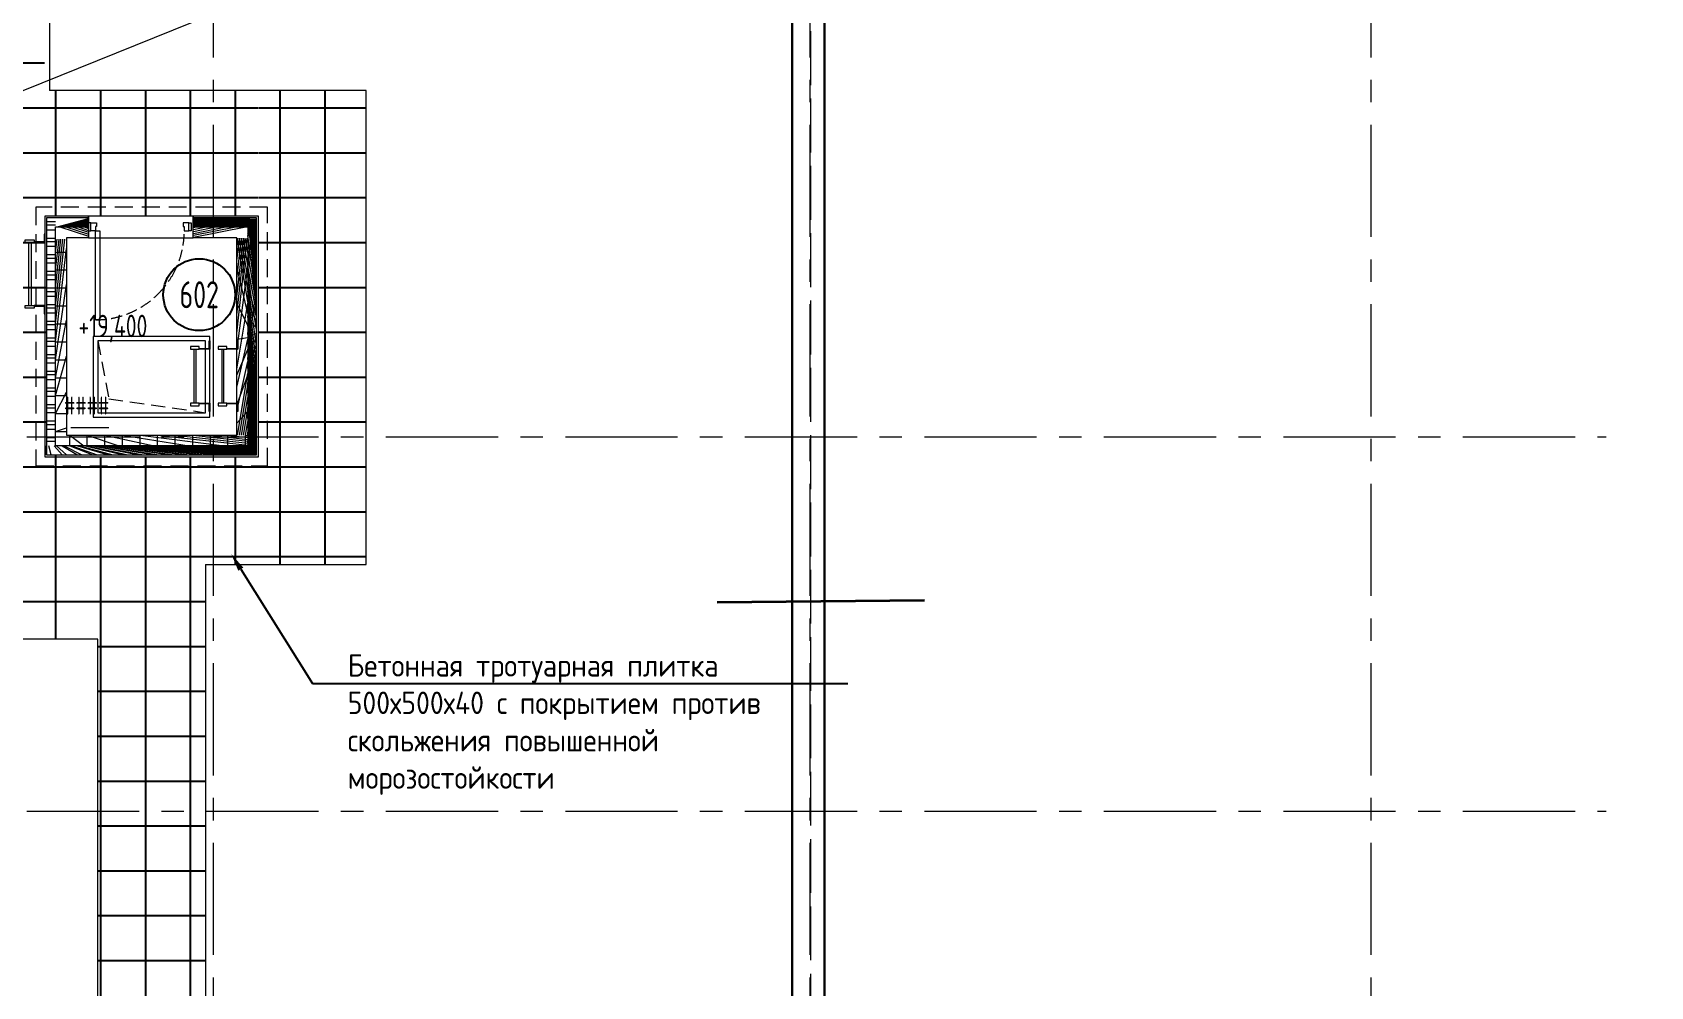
# Model space of a CAD drawing. Header units: millimetres. Extents: x -4447806 to 13389969, y -2188499 to 852203.
# Drawn here: x 4490536 to 4508566, y -603053 to -592421 of the extents above; entities that cross this region are included whole.
import ezdxf
from ezdxf import colors
from ezdxf.entities.mleader import LeaderData, LeaderLine
from ezdxf.enums import TextEntityAlignment as Align
from ezdxf.math import Vec2, Vec3

# ---------------------------------------------------------------- set-up
doc = ezdxf.new("R2010")
doc.units = ezdxf.units.MM
for name, pattern in [('ACAD_ISO02W100', [15, 12, -3]), ('CENTER', [2, 1.25, -0.25, 0.25, -0.25]), ('DASHED', [19.049999999999997, 12.7, -6.35]), ('HIDDEN', [6, 4, -2]), ('HIDDEN2', [4.762499999999999, 3.175, -1.5875]), ('ГОСТ 2.303 4', [7, 5, -2, 0])]:
    doc.linetypes.add(name, pattern=pattern)
for name, color, linetype, lineweight in [('!!!_АР_отделка', 92, 'Continuous', 13), ('!!!_АР_перегородки блоки', 7, 'Continuous', 5), ('АР_Двери', 175, 'Continuous', 18), ('АР_Двери фасада', 1, 'Continuous', 15), ('АР_Маркер экспликации', 239, 'Continuous', 13), ('АР_Навесной фасад', 147, 'Continuous', 5), ('АР_Номер помещения', 1, 'Continuous', 25), ('АР_Оси', 195, 'Continuous', 9), ('АР_Отметки', 250, 'Continuous', 15), ('АР_Помещения_площадь', 19, 'Continuous', 9), ('АР_Размеры', 175, 'Continuous', 9), ('АР_стены', 250, 'Continuous', 30), ('АР_тонкая линия', 250, 'Continuous', 0), ('перекр 0.3', 181, 'Continuous', 30), ('пунктир', 251, 'Continuous', 13), ('Специальное оборудование', 7, 'Continuous', 9)]:
    doc.layers.add(name, color=color, linetype=linetype, lineweight=lineweight)
doc.layers.add('АР_Кровля дорожки', color=245, linetype='Continuous')
doc.layers.add('П_Текст', color=7, linetype='Continuous')
doc.styles.add('ISOCPEUR', font='isocpeur.ttf', dxfattribs={"width": 0.7})
doc.styles.add('ISOCPEUR_2', font='isocpeur.ttf', dxfattribs={"width": 0.9, "height": 300})
doc.styles.get("Standard").update_dxf_attribs({"font": 'arial.ttf'})
pattern_1 = [(225, (8367875752.031814, 935601409.4065266), (132.5825214724777, -132.5825214724777), []), (225, (8367875663.643466, 935601409.4065266), (132.5825214724777, -132.5825214724777), [])]
pattern_2 = [(225, (8367875752.031814, 935601919.4065266), (132.5825214724777, -132.5825214724777), []), (225, (8367875663.643466, 935601919.4065266), (132.5825214724777, -132.5825214724777), [])]
pattern_3 = [(225, (8367875752.031814, 935601409.4065266), (53.03300858899106, -53.03300858899107), []), (315, (8367875752.031814, 935601409.4065266), (53.03300858899107, 53.03300858899105), [])]
pattern_4 = [(90, (4778297.844394518, -529762.6087647942), (-500.0000000000001, 0), []), (180, (4778297.844394518, -529762.6087647942), (-2.842170943040401e-14, -500), [])]

# ---------------------------------------------------------------- blocks, each defined once
blk = doc.blocks.new('дверь металл1_преобразован_в_статический_25')
for points in [[(0, 0), (20, -2.906988696383495e-15), (20.00000000000001, 69.99999999999727), (1.017446043734183e-14, 69.99999999999727)], [(60, -8.720966089150483e-15), (20, -2.906988696383495e-15), (20.00000000000001, 69.99999999999727), (70, 69.99999999999727), (70.00000000000003, 39.99999999999999), (60.00000000000001, 39.99999999999089)], [(59.99999999999358, -779.9999999999909), (60, 9.086226051640133e-12), (99.9999999999909, 9.080412074247366e-12), (99.99999999998815, -779.9999999999909)], [(840, -2.877703828499986e-12), (880, -2.883517805892753e-12), (880, 69.99999999999442), (830, 69.9999999999944), (830, 39.99999999999712), (840, 39.99999999998802)], [(900, -2.886424794589137e-12), (880, -2.883517805892753e-12), (880, 69.99999999999442), (900, 69.99999999999439)]]:
    blk.add_lwpolyline(points, close=True)
at = {"linetype": 'ГОСТ 2.303 4', "ltscale": 20}
for centre, start, end in [((59.99999999996495, 1.432045261082039e-11), 330.0000000000001, 1.057255354117103e-12), ((59.99999999996845, 4.042872454068628e-11), 314.9999999999994, 329.9999999999988), ((59.99999999998931, 4.447217112182948e-11), 270.0000000000007, 315)]:
    blk.add_arc(centre, 780.0000000000351, start, end, dxfattribs=at)
blk = doc.blocks.new('LADDER_12760 - LADDER_12760-5164013-3_1 этаж')
at = {"layer": 'Специальное оборудование'}
for p, q in [((25.00000000001089, 95.00000000009393), (-50.00000000000482, 95.00000000009395)), ((-50.00000000000482, 95.00000000009395), (-50.00000000000483, 88.00000000009472)), ((-50.00000000000484, 88.00000000009472), (17.99999999999474, 88.00000000009472)), ((-2.099747042905164e-11, 1.904017958923043e-13), (24.99999999995375, 1.904017958923043e-13)), ((-2.099747042905164e-11, -76.19999999999982), (-2.099747042905164e-11, 1.861177878481613e-13)), ((17.99999999999475, 88.00000000009472), (17.99999999999473, 1.184385922670117e-13)), ((25.00000000001073, 5.075939668586216e-14), (25.00000000001089, 95.00000000009393)), ((24.99999999995375, 1.861177878481613e-13), (24.99999999995375, -76.19999999999982)), ((575.0000000000002, 95.00000000009253), (575.0000000000007, -3.383959779057477e-13)), ((650.000000000001, 95.00000000009253), (575.0000000000002, 95.00000000009253)), ((574.9999999998712, 1.904017958923096e-13), (599.9999999998744, 1.904017958923096e-13)), ((574.9999999998712, -76.19999999999982), (574.9999999998712, 1.861177878481613e-13)), ((582.0000000000011, -4.39914771277472e-13), (582.0000000000011, 88.00000000009248)), ((582.0000000000011, 88.00000000009248), (650.000000000001, 88.00000000009248)), ((599.9999999998744, 1.861177878481613e-13), (599.9999999998744, -76.19999999999982)), ((650.000000000001, 88.00000000009248), (650.000000000001, 95.00000000009253)), ((24.99999999995375, -76.19999999999982), (-2.099747042905164e-11, -76.19999999999982)), ((24.9999999999913, -25.39999999999994), (575.0000000000036, -25.39999999999994)), ((575.0000000000036, -45.39999999999994), (24.99999999999127, -45.39999999999994)), ((599.9999999998744, -76.19999999999982), (574.9999999998712, -76.19999999999982))]:
    blk.add_line(p, q, dxfattribs=at)
blk = doc.blocks.new('A$C9b338701')
at = {"layer": 'Специальное оборудование'}
for p, q in [((-95.28750000015134, 208.6161000001157), (-95.28750000015134, 217.5096000001067)), ((-95.28750000015134, 217.5096000001067), (-1.164153218269348e-10, 217.5096000001067)), ((-8.893500000122003, 208.6161000001157), (-95.28750000015134, 208.6161000001157)), ((-8.893500000122003, 96.81209999999555), (-8.893500000122003, 208.6161000001157)), ((-1.164153218269348e-10, 217.5096000001067), (-1.164153218269348e-10, 96.81209999999555)), ((598.7749999998487, 217.5096000001213), (694.0624999998836, 217.5096000001213)), ((598.7749999998487, 96.81209999999555), (598.7749999998487, 217.5096000001213)), ((694.0624999998836, 208.6161000001157), (607.6684999998542, 208.6161000001157)), ((607.6684999998542, 208.6161000001157), (607.6684999998542, 96.81209999999555)), ((694.0624999998836, 217.5096000001213), (694.0624999998836, 208.6161000001157)), ((0, 96.81209999999555), (-31.76249999995343, 96.81209999999555)), ((-31.76249999995343, 96.81209999999555), (-31.76249999995343, 0)), ((-31.76249999995343, 0), (0, 0)), ((0, 0), (0, 96.81209999999555)), ((598.7749999998487, 64.54140000000189), (-1.164153218269348e-10, 64.54140000000189)), ((-1.164153218269348e-10, 39.13139999999839), (598.7749999998487, 39.13139999999839)), ((630.5374999998603, 96.81209999999555), (598.7749999999069, 96.81209999999555)), ((598.7749999999069, 96.81209999999555), (598.7749999999069, 0)), ((598.7749999999069, 0), (630.5374999998603, 0)), ((630.5374999998603, 0), (630.5374999998603, 96.81209999999555))]:
    blk.add_line(p, q, dxfattribs=at)
blk = doc.blocks.new('*U647')
at = {"layer": 'АР_Номер помещения', "color": 7}
blk.add_circle((-16226.57475908741, 1647.432999947393), 400, dxfattribs=at)
at = {"layer": 'АР_Помещения_площадь', "color": 7}
blk.add_line((-17234.72811233066, 164.6216548560806), (-17657.07646871216, 164.6216548560806), dxfattribs=at)
at = {"color": 7, "style": 'ISOCPEUR', "width": 0.7, "flags": 1}
blk.add_attdef('КАТЕГОРИЯ', (-499.1655280450395, -2092.186355050572), '', height=250, dxfattribs=at)
at = {"layer": 'АР_Номер помещения', "color": 7, "style": 'ISOCPEUR', "width": 0.7}
blk.add_attdef('НОМЕР_ПОМЕЩЕНИЯ', text='', height=300, dxfattribs=at).set_placement((-16226.57475909032, 1647.432999947393), align=Align.MIDDLE_CENTER)
at = {"layer": 'АР_Помещения_площадь', "color": 7, "lineweight": 30, "width": 0.7, "flags": 104}
blk.add_attdef('ИМЯ_ПОМЕЩЕНИЯ', text='', height=100, dxfattribs=at).set_placement((157.6277002443094, 1217.141369806137), align=Align.MIDDLE_CENTER)
at = {"layer": 'АР_Помещения_площадь', "color": 7, "style": 'ISOCPEUR', "width": 0.7}
blk.add_attdef('ПЛОЩАДЬ_ПОМЕЩЕНИЯ', text='', height=200, dxfattribs=at).set_placement((-17229.84195435747, 411.1271848234301), align=Align.MIDDLE_RIGHT)
blk = doc.blocks.new('_DotSmall')
at = {"color": 0, "linetype": 'ByBlock', "const_width": 0.5}
blk.add_lwpolyline([(-0.0625, 0, 1), (0.0625, 0, 1)], format="xyb", close=True, dxfattribs=at)
blk = doc.blocks.new('A$C1c8ff280')
at = {"layer": 'пунктир', "color": 2, "linetype": 'ACAD_ISO02W100', "ltscale": 50}
for points in [[(36320.77601628099, -64340.64828543851), (36320.77601628099, -63955.0000000094), (27550.06160797121, -63955.0000000092), (27550.06160797121, -69145.00000000992), (19430.05542900361, -69145.00000000992), (19430.30065205676, -75494.99999053983), (6330.061607971031, -75494.99999053983), (6329.686629097501, -65785.00000000998), (12680.06160766236, -65785.00000000995), (12680.06164217566, -47915.00241618491), (23295.06160797167, -47914.99996259548), (23295.06160797115, -43949.99999999034), (58095.06160797196, -43950.00000000966), (58095.06160797039, -47915.00000000391), (68595.0616079712, -47915.00000000396), (68595.0616079712, -65785.0000000099), (74945.43166319432, -65785.0000000099), (74945.43166319432, -75495.00000000978), (61845.06160797144, -75495.00000000981), (61845.06160797144, -69145.00000000981), (53965.06160797121, -69145.00000000992), (53965.06160797121, -63955.00000000981), (45230.90508594335, -63955.00000000952), (45230.90508594202, -64249.91821548378)], [(36520.77601628099, -64268.54712701042), (36520.77601628099, -63755.0000000094), (27350.06160797121, -63755.0000000092), (27350.06160797121, -68945.00000000992), (19230.04770529375, -68945.00000000992), (19230.2929283469, -75294.99999053983), (6530.053884559427, -75294.99999053983), (6529.694352807361, -65985.00000000998), (12880.06160727609, -65985.00000000995), (12880.06164178939, -48115.00237038764), (23595.06160797144, -48114.9999167982), (23595.06160797144, -44250.00000000003), (57795.06160797237, -44250.00000001912), (57795.06160797027, -48115.0000000039), (68395.0616079712, -48115.00000000396), (68395.0616079712, -65985.0000000099), (74745.43166319432, -65985.0000000099), (74745.43166319432, -75295.00000000978), (62045.06160797144, -75295.00000000981), (62045.06160797144, -68945.00000000981), (54165.06160797121, -68945.00000000992), (54165.06160797121, -63755.00000000981), (45030.90508594422, -63755.00000000952)]]:
    blk.add_lwpolyline(points, dxfattribs=at)

msp = doc.modelspace()

# ---------------------------------------------------------------- hatches: boundary and pattern name
at = {"layer": '!!!_АР_отделка', "true_color": 0x000000}
h = msp.add_hatch(dxfattribs=at)
h.set_pattern_fill('ANSI37', color=18, scale=600, angle=180)
h.set_pattern_definition(pattern_3)
h.paths.add_polyline_path([(4490694.53181264, -594498.8856049116), (4490694.53181264, -597028.9613571699), (4490794.53181264, -597028.9613571699), (4490794.53181264, -594498.8856049116)])
h = msp.add_hatch(dxfattribs=at)
h.set_pattern_fill('ANSI37', color=18, scale=600, angle=180)
h.set_pattern_definition([(225, (8367875752.031814, 935601919.4065266), (53.03300858899106, -53.03300858899107), []), (315, (8367875752.031814, 935601919.4065266), (53.03300858899107, 53.03300858899105), [])])
h.paths.add_polyline_path([(4490794.534828158, -594588.9613552626), (4491161.132120879, -594589.1178031228), (4491161.132120879, -594489.1178031228), (4490794.534828158, -594488.9613552626)])
h = msp.add_hatch(dxfattribs=at)
h.set_pattern_fill('ANSI37', color=18, scale=600, angle=180)
h.set_pattern_definition([(225, (8367875722.031814, 935601919.4065266), (53.03300858899106, -53.03300858899107), []), (315, (8367875722.031814, 935601919.4065266), (53.03300858899107, 53.03300858899105), [])])
h.paths.add_polyline_path([(4492957.574094629, -594588.9613552626), (4492331.132120879, -594588.9613552626), (4492331.132120879, -594488.9613552626), (4492957.574094629, -594488.9613552626)])
h = msp.add_hatch(dxfattribs=at)
h.set_pattern_fill('ANSI37', color=18, scale=600, angle=180)
h.set_pattern_definition(pattern_3)
h.paths.add_polyline_path([(4493034.53181264, -594498.8856049116), (4493034.53181264, -597028.9613571699), (4492934.53181264, -597028.9613571699), (4492934.53181264, -594498.8856049116)])
h = msp.add_hatch(dxfattribs=at)
h.set_pattern_fill('ANSI37', color=18, scale=600, angle=180)
h.set_pattern_definition(pattern_3)
h.paths.add_polyline_path([(4490694.53181264, -597128.9613571699), (4493034.53181264, -597128.9613571699), (4493034.53181264, -597028.9613571699), (4490694.53181264, -597028.9613571699)])
at = {"layer": '!!!_АР_перегородки блоки', "lineweight": 5}
h = msp.add_hatch(dxfattribs=at)
h.set_pattern_fill('ANSI32', color=256, scale=500, angle=180, style=0)
h.set_pattern_definition(pattern_2)
h.paths.add_polyline_path([(4490794.534828158, -594588.9613552626), (4490794.534828158, -594708.9613552626), (4491161.132120879, -594708.9613552626), (4491161.132120879, -594588.9613552626)])
h = msp.add_hatch(dxfattribs=at)
h.set_pattern_fill('ANSI32', color=256, scale=500, angle=180, style=0)
h.set_pattern_definition(pattern_2)
h.paths.add_polyline_path([(4492331.132120879, -594588.961362892), (4492934.53181264, -594588.961362892), (4492934.53181264, -594708.961362892), (4492331.132120879, -594708.961362892)])
h = msp.add_hatch(dxfattribs=at)
h.set_pattern_fill('ANSI32', color=256, scale=500, angle=180, style=0)
h.set_pattern_definition(pattern_1)
h.paths.add_polyline_path([(4490914.53181264, -596908.9613571699), (4490914.53181264, -594724.2957414682), (4490794.53181264, -594724.2957414682), (4490794.53181264, -596908.9613571699)])
h = msp.add_hatch(dxfattribs=at)
h.set_pattern_fill('ANSI32', color=256, scale=500, angle=180, style=0)
h.set_pattern_definition(pattern_1)
h.paths.add_polyline_path([(4492814.53181264, -594713.8077004191), (4492934.53181264, -594713.8077004191), (4492934.53181264, -596908.9613571699), (4492814.53181264, -596908.9613571699)])
h = msp.add_hatch(dxfattribs=at)
h.set_pattern_fill('ANSI32', color=256, scale=500, angle=180, style=0)
h.set_pattern_definition(pattern_1)
edge = h.paths.add_edge_path()
edge.add_line((4492934.53181264, -597028.9613571699), (4490794.531813594, -597028.9613571699))
edge.add_line((4492934.53181264, -596908.9613571699), (4492934.53181264, -597028.9613571699))
edge.add_line((4490794.53181264, -596908.9613571699), (4492934.531811686, -596908.9613571699))
edge.add_line((4490794.53181264, -597028.9613571699), (4490794.53181264, -596908.9613571699))
at = {"layer": 'АР_Кровля дорожки', "ltscale": 120, "true_color": 0x636466}
h = msp.add_hatch(dxfattribs=at)
h.set_pattern_fill('ANSI37', color=251, scale=4000, angle=45, double=1)
h.set_pattern_definition(pattern_4)
h.paths.add_polyline_path([(4451858.075114986, -592746.3309235142), (4451858.388591271, -591547.6267696081), (4490724.809583719, -591547.6263373138), (4490724.496107434, -592746.3304912199)])
h = msp.add_hatch(dxfattribs=at)
h.set_pattern_fill('ANSI37', color=251, scale=4000, angle=45, double=1)
h.set_pattern_definition(pattern_4)
h.paths.add_polyline_path([(4490696.533304752, -597129.1507249296), (4491268.455396554, -597129.1331666585), (4491315.297172274, -599182.0014457586), (4489471.628618342, -599179.5451710229), (4489474.67867338, -592746.2488374518), (4490672.361131732, -592746.5623137364)])
h = msp.add_hatch(dxfattribs=at)
h.set_pattern_fill('ANSI37', color=251, scale=4000, angle=45, double=1)
h.set_pattern_definition(pattern_4)
h.paths.add_polyline_path([(4493054.344135256, -594468.8856049116), (4490674.719489942, -594468.8856049116), (4490676.952323219, -593068.8006935349), (4493053.550456272, -593069.1141698196)])
h = msp.add_hatch(dxfattribs=at)
h.set_pattern_fill('ANSI37', color=251, scale=4000, angle=45, double=1)
h.set_pattern_definition(pattern_4)
h.paths.add_polyline_path([(4494256.60489798, -598350.2381420175), (4493058.922439627, -598349.9246657329), (4493061.972494666, -593068.8006935349), (4494259.654953018, -593069.1141698196)])
h = msp.add_hatch(dxfattribs=at)
h.set_pattern_fill('ANSI37', color=251, scale=4000, angle=45, double=1)
h.set_pattern_definition(pattern_4)
h.paths.add_polyline_path([(4493166.775564529, -598350.2381420175), (4491256.217110101, -598350.0814038751), (4491251.74554421, -597148.9613571699), (4493149.771847434, -597149.2748334545)])
h = msp.add_hatch(dxfattribs=at)
h.set_pattern_fill('ANSI37', color=251, scale=4000, angle=45, double=1)
h.set_pattern_definition(pattern_4)
h.paths.add_polyline_path([(4492462.909910565, -608249.2715291632), (4491265.227452213, -608248.9580528785), (4491265.561653716, -598261.6459347546), (4492463.244112068, -598261.9594110394)])

# ---------------------------------------------------------------- linework, layer by layer
at = {"layer": '!!!_АР_отделка', "color": 18, "true_color": 0x000000}
for points in [[(4492462.917269249, -598350.0814038751), (4494254.622992603, -598350.0814038751), (4494254.252962221, -593068.9574316773), (4491114.53181264, -593068.9574316773), (4490724.648754179, -593068.9536867281)], [(4491161.132120879, -594468.8856049116), (4490674.719490023, -594468.8856049116), (4490674.53181264, -597148.9613571699), (4493054.53181264, -597148.9613571699), (4493054.344135256, -594468.8856049116), (4492328.132120879, -594468.8856049116), (4492328.132120879, -594588.961362892)], [(4491161.132120879, -594488.8856049116), (4490694.53181264, -594488.8856049116), (4490694.53181264, -597128.9613571699), (4493034.53181264, -597128.9613571699), (4493034.53181264, -594488.8856049116), (4492328.132120879, -594488.8856049116)], [(4492328.132120879, -594588.961362892), (4492934.53181264, -594588.961362892), (4492934.53181264, -597028.9613571699), (4490794.53181264, -597028.9613571699), (4490794.534828158, -594588.9613552626), (4491161.132120879, -594588.9613552626)], [(4491161.132120879, -594588.9613552626), (4491161.132120879, -594708.9613552626), (4490914.53181264, -594708.9613552626), (4490914.53181264, -596908.9613571699), (4492814.53181264, -596908.9613571699), (4492814.53181264, -594708.961362892), (4492328.132120879, -594708.961362892), (4492328.132120879, -594588.961362892)], [(4491161.132120879, -594588.9613552626), (4491161.132120879, -594468.8856049116)]]:
    msp.add_lwpolyline(points, dxfattribs=at)
at = {"layer": 'АР_Двери', "ltscale": 75}
for points in [[(4491214.53181264, -596708.9613285597), (4492514.53181264, -596708.9613285597), (4492514.53181264, -595808.9613285597), (4491214.53181264, -595808.9613285597)], [(4491264.53181264, -596658.9613285597), (4492464.53181264, -596658.9613285597), (4492464.53181264, -595858.9613285597), (4491264.53181264, -595858.9613285597)], [(4491264.53181264, -596658.9613285597), (4492464.53181264, -596658.9613285597), (4492464.53181264, -595858.9613285597), (4491264.53181264, -595858.9613285597)]]:
    msp.add_lwpolyline(points, close=True, dxfattribs=at)
at = {"layer": 'АР_Двери фасада', "linetype": 'HIDDEN2', "lineweight": 15, "ltscale": 50}
msp.add_lwpolyline([(4491264.53181264, -595858.9613285597), (4491387.530717822, -596505.4087496336), (4492464.53181264, -596658.9613285597)], dxfattribs=at)
at = {"layer": 'АР_Навесной фасад', "color": 18, "lineweight": 30, "ltscale": 100, "true_color": 0x000000}
for points in [[(4476198.7591941, -605609.1157532348), (4484412.915716127, -605609.1157532351), (4484412.915716127, -610799.1157532351), (4492292.915716127, -610799.1157532351), (4492292.915716127, -617149.115753235), (4505713.28577135, -617149.115753235), (4505713.28577135, -607119.1157532351), (4499362.915716127, -607119.1157532351), (4499362.915716127, -589249.115753229), (4488862.915716125, -589249.115753229), (4488862.915716127, -585284.1157532546), (4453742.915716127, -585284.1157532351)], [(4443487.915749945, -589609.1181236128), (4454202.915716127, -589609.1156700234), (4454202.915716127, -585744.1157532252), (4488402.915716128, -585744.1157532443), (4488402.915716127, -589609.115753229), (4499002.915716127, -589609.1157532291), (4499002.915716127, -607479.1157532351), (4505353.28577135, -607479.1157532351), (4505353.28577135, -616789.115753235), (4492652.915716127, -616789.115753235), (4492652.915716127, -610439.115753235), (4484772.915716127, -610439.1157532351), (4484772.915716127, -605249.115753235), (4475638.7591941, -605249.1157532346)]]:
    msp.add_lwpolyline(points, dxfattribs=at)
at = {"layer": 'АР_Оси', "linetype": 'CENTER', "ltscale": 1000}
for p, q in [((4492552.909910565, -618700.3865048818), (4492552.909910565, -583581.5613276211)), ((4499202.909910565, -618700.3865048818), (4499202.909910565, -583581.5613276211)), ((4505452.909910565, -618700.3865048818), (4505452.909910565, -583581.5613276211)), ((4492552.909909527, -618700.3865048818), (4492552.909909527, -584392.9086493275)), ((4424474.15437112, -596929.1148335), (4508071.319341035, -596929.1148335)), ((4424474.15437112, -601099.1148335), (4508071.319341035, -601099.1148335))]:
    msp.add_line(p, q, dxfattribs=at)
at = {"layer": 'АР_Размеры', "lineweight": 35, "ltscale": 500}
msp.add_line((4500474.6267038, -598752.4768493198), (4498163.682038441, -598772.1177343853), dxfattribs=at)
at = {"layer": 'АР_стены', "linetype": 'DASHED', "lineweight": 15, "ltscale": 200}
msp.add_lwpolyline([(4491264.53181264, -596658.9613285597), (4492464.53181264, -596658.9613285597), (4492464.53181264, -595858.9613285597), (4491264.53181264, -595858.9613285597)], close=True, dxfattribs=at)
at = {"layer": 'АР_тонкая линия', "color": 18, "ltscale": 100, "true_color": 0x000000}
for points in [[(4484572.909910565, -594999.2972918699), (4488752.909910565, -593744.4758824876), (4499002.909910565, -589609.117203872)], [(4451857.66180965, -593068.9220277073), (4451858.231853128, -591547.6267696081), (4490724.658602537, -591547.6267696081), (4490724.643989715, -593068.9536866824), (4490724.643989715, -593068.9536866824)], [(4491265.227452213, -599183.0693121396), (4478382.70315874, -599182.0014457586), (4478382.70315874, -597983.2972918525), (4489474.588929912, -597983.3026537099)], [(4492462.917269249, -598350.0814038751), (4492462.909910565, -608249.1147910209)], [(4491265.227452213, -603742.8611061), (4491265.227452213, -599183.0693121396), (4491265.227452213, -599183.0693121396)]]:
    msp.add_lwpolyline(points, dxfattribs=at)
at = {"layer": 'АР_тонкая линия', "color": 18, "lineweight": 5, "ltscale": 100, "true_color": 0x000000}
msp.add_lwpolyline([(4491161.132120879, -594708.9613552626), (4492328.132120879, -594708.9613552626), (4492328.132120879, -594468.8856049116), (4491161.132120879, -594468.8856049116)], close=True, dxfattribs=at)
at = {"layer": 'перекр 0.3', "color": 7, "linetype": 'HIDDEN', "lineweight": 5, "ltscale": 50}
msp.add_lwpolyline([(4490574.421959849, -597249.0009604032), (4493154.398523303, -597248.9217539366), (4493154.398523303, -594368.7237817581), (4490574.421959849, -594368.8029882248)], close=True, dxfattribs=at)

# ---------------------------------------------------------------- block references
at = {"color": 1, "ltscale": 100}
msp.add_blockref('A$C1c8ff280', (4430609.103541263, -541494.1124631123), dxfattribs=at)
at = {"layer": 'Defpoints', "color": 3, "lineweight": 30, "ltscale": 100, "rotation": 270}
for p in [(4492297.02221264, -595952.4406136782), (4492605.915712641, -595952.4406136782)]:
    msp.add_blockref('A$C9b338701', p, dxfattribs=at)
at = {"layer": 'АР_Двери', "ltscale": 75, "xscale": 1.2705, "yscale": 1.2705, "zscale": 1.2705}
msp.add_blockref('дверь металл1_преобразован_в_статический_25', (4491161.132120879, -594633.390980087), dxfattribs=at)
at = {"layer": 'АР_Маркер экспликации', "color": 7}
ref = msp.add_blockref('*U647', (4508621.362147141, -596991.7472656898), dxfattribs=at)
ref.add_attrib('НОМЕР_ПОМЕЩЕНИЯ', '602', dxfattribs={"layer": 'АР_Номер помещения', "color": 7, "height": 300, "style": 'ISOCPEUR', "width": 0.7}).set_placement((4492394.787388051, -595344.3142657424), align=Align.MIDDLE_CENTER)
ref.add_attrib('ПЛОЩАДЬ_ПОМЕЩЕНИЯ', '####', dxfattribs={"layer": 'АР_Помещения_площадь', "color": 7, "height": 200, "style": 'ISOCPEUR', "width": 0.7}).set_placement((4491391.520192783, -596580.6200808664), align=Align.MIDDLE_RIGHT)
at = {"layer": 'Специальное оборудование', "xscale": 1.2705, "yscale": 1.2705, "zscale": 1.2705, "rotation": 269.9999999999997}
msp.add_blockref('LADDER_12760 - LADDER_12760-5164013-3_1 этаж', (4490554.00798596, -594732.3918216513), dxfattribs=at)

# ---------------------------------------------------------------- leaders
at = {"layer": 'АР_Отметки'}
ml = msp.add_multileader_mtext('Standard', dxfattribs=at)
ml.set_content('+19,400', color=256, style='ISOCPEUR')
ml.set_leader_properties(color=256, linetype='Continuous', lineweight=-1)
ml.set_arrow_properties(name='DOTSMALL')
ml.build(insert=Vec2(0, 0))
ml.multileader.update_dxf_attribs({"has_text_frame": 1, "text_left_attachment_type": 4, "text_right_attachment_type": 4, "dogleg_length": 100, "arrow_head_size": 180})
ctx = ml.context
ctx.base_point, ctx.char_height, ctx.arrow_head_size, ctx.landing_gap_size, ctx.plane_origin = Vec3(4490999.904235704, -595900.8219466365), 250, 180, 50, Vec3(4490918.510785855, -597611.5139204648)
ctx.left_attachment, ctx.right_attachment = 4, 4
notes = []
notes.append((ctx, [(0, (0, 0, 0), (0, 0), (1, 0), 1, [])]))
ctx.mtext.insert, ctx.mtext.width, ctx.mtext.defined_height, ctx.mtext.line_spacing_style, ctx.mtext.flow_direction = Vec3(4491049.904235704, -595567.4886133032), 696.0352958708361, 776.4611150313478, 2, 5
ml = msp.add_multileader_mtext('Standard', dxfattribs=at)
ml.set_content('%%P0,000', color=256, style='ISOCPEUR')
ml.set_leader_properties(color=256, linetype='Continuous', lineweight=-1)
ml.set_arrow_properties(name='DOTSMALL')
ml.build(insert=Vec2(0, 0))
ml.multileader.update_dxf_attribs({"has_text_frame": 1, "text_left_attachment_type": 4, "text_right_attachment_type": 4, "dogleg_length": 100, "arrow_head_size": 180})
ctx = ml.context
ctx.base_point, ctx.char_height, ctx.arrow_head_size, ctx.landing_gap_size, ctx.plane_origin = Vec3(4512057.738082781, -603050.3410696584), 250, 180, 50, Vec3(4511976.344632998, -604317.905261874)
ctx.left_attachment, ctx.right_attachment = 4, 4
notes.append((ctx, [(0, (0, 0, 0), (0, 0), (1, 0), 1, [])]))
ctx.mtext.insert, ctx.mtext.width, ctx.mtext.line_spacing_style, ctx.mtext.flow_direction = Vec3(4512107.738082781, -602717.007736325), 852.6970314602484, 2, 5
at = {"layer": 'П_Текст', "lineweight": 5}
ml = msp.add_multileader_mtext('Standard', dxfattribs=at)
ml.set_content('Бетонная тротуарная плитка 500х500х40 с покрытием против скольжения повышенной морозостойкости ', color=256, style='ISOCPEUR_2')
ml.set_leader_properties()
ml.build(insert=Vec2(0, 0))
ml.multileader.update_dxf_attribs({"text_left_attachment_type": 6, "text_right_attachment_type": 6, "dogleg_length": 374.000000000014, "arrow_head_size": 200})
ctx = ml.context
ctx.base_point, ctx.char_height, ctx.arrow_head_size, ctx.landing_gap_size, ctx.plane_origin = Vec3(4494029.15437112, -599674.2950368314), 250, 200, 20, Vec3(4482797.831391133, -602528.3375671702)
ctx.left_attachment, ctx.right_attachment = 6, 6
notes.append((ctx, [(1, (1, 1, 0), (4493655.15437112, -599674.2950368314), (1, 0), 374.000000000014, [(0, [(4492751.65437112, -598232.7972918525)], 0, [])])]))
ctx.mtext.insert, ctx.mtext.width, ctx.mtext.flow_direction = Vec3(4494049.15437112, -599349.2950368314), 5515.858486356105, 5
for ctx, leaders in notes:
    for number, flags, end, landing, length, lines in leaders:
        leader = LeaderData()
        leader.index, (leader.has_last_leader_line, leader.has_dogleg_vector, leader.attachment_direction) = number, flags
        leader.last_leader_point, leader.dogleg_vector, leader.dogleg_length = Vec3(end), Vec3(landing), length
        for number, points, colour, breaks in lines:
            line = LeaderLine()
            line.index, line.vertices, line.color, line.breaks = number, Vec3.list(points), colors.encode_raw_color(colour), breaks
            leader.lines.append(line)
        ctx.leaders.append(leader)

doc.saveas('drawing.dxf')
